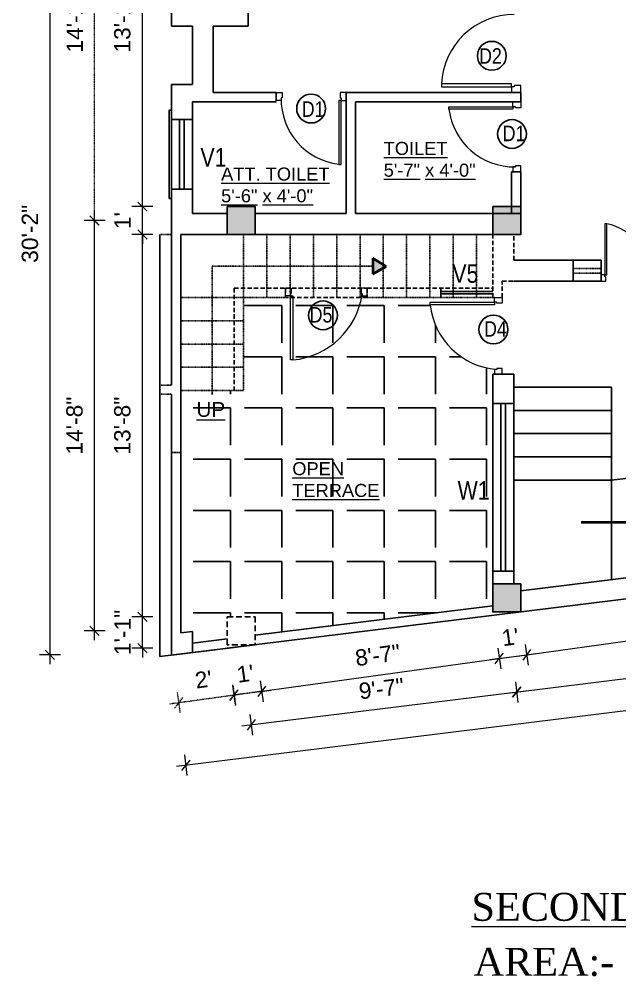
# Model space of a CAD drawing. Header units: inches. Extents: x 24614 to 27792, y -6849 to -4602.
# Drawn here: x 25953.7 to 26211.5, y -5361.7 to -4947.8 of the extents above; entities that cross this region are included whole.
import ezdxf

# ---------------------------------------------------------------- set-up
doc = ezdxf.new("R2010")
doc.units = ezdxf.units.IN
doc.header["$LTSCALE"] = 0.5
doc.header["$MEASUREMENT"] = 0
doc.header["$PDMODE"] = 66
doc.linetypes.add('DASH', pattern=[0.35, 0.25, -0.1])
doc.linetypes.add('HIDDEN', pattern=[0.375, 0.25, -0.125])
for name, color, linetype, lineweight in [('A_Title Text', 105, 'Continuous', 60), ('door', 202, 'Continuous', 5), ('TEXT', 220, 'Continuous', 9), ('Text 0.200', 122, 'Continuous', 20), ('Toilet', 7, 'Continuous', 25), ('wall', 20, 'Continuous', 40)]:
    doc.layers.add(name, color=color, linetype=linetype, lineweight=lineweight)
doc.styles.add('arial', font='arial.ttf')
doc.styles.add('ordinary', font='ARIALN.TTF')
doc.styles.get("Standard").update_dxf_attribs({"font": 'arial.ttf'})
doc.dimstyles.new('Sudeep', dxfattribs={"dimtxt": 6, "dimasz": 4, "dimexe": 4.5, "dimexo": 4.5, "dimgap": 5, "dimtad": 1, "dimdec": 0, "dimlunit": 4, "dimtxsty": 'arial', "dimblk": 'OBLIQUE', "dimcen": 250, "dimdle": 4, "dimclrd": 86, "dimclre": 5, "dimclrt": 1, "dimadec": 0, "dimazin": 0, "dimtfac": 1, "dimtdec": 0, "dimtix": 1, "dimtmove": 1, "dimatfit": 3, "dimldrblk": 'OBLIQUE', "dimfxl": 4.5, "dimfxlon": 1, "dimfrac": 2, "dimlwd": 15, "dimlwe": 13, "dimarcsym": 0})

# ---------------------------------------------------------------- blocks, each defined once
blk = doc.blocks.new('_Oblique')
at = {"color": 0, "linetype": 'ByBlock', "lineweight": -2}
blk.add_line((-0.5, -0.5), (0.5, 0.5), dxfattribs=at)
blk = doc.blocks.new('*D1332')
at = {"layer": 'A_Title Text', "color": 5, "lineweight": 13, "transparency": 16777216}
for p, q in [((26159.17, -5218.01), (26160.41, -5226.93)), ((26170.95, -5216.38), (26172.18, -5225.3))]:
    blk.add_line(p, q, dxfattribs=at)
at = {"layer": 'A_Title Text', "color": 86, "lineweight": 15, "transparency": 16777216}
for p, q in [((26159.79, -5222.47), (26155.83, -5223.02)), ((26159.79, -5222.47), (26171.57, -5220.84)), ((26171.57, -5220.84), (26175.53, -5220.3))]:
    blk.add_line(p, q, dxfattribs=at)
at = {"layer": 'Defpoints', "color": 0, "transparency": 16777216}
for p in [(26157.02, -5202.42), (26169.02, -5202.42), (26171.57, -5220.84)]:
    blk.add_point(p, dxfattribs=at)
at = {"layer": 'A_Title Text', "color": 86, "lineweight": 15, "transparency": 16777216, "xscale": 4, "yscale": 4, "zscale": 4}
for p, rotation in [((26171.57, -5220.84), 187.8616181891956), ((26159.79, -5222.47), 7.861618189195615)]:
    blk.add_blockref('_Oblique', p, dxfattribs=dict(at, rotation=rotation))
at = {"layer": 'A_Title Text', "color": 1, "transparency": 16777216, "insert": (26164.51, -5213.22), "char_height": 7, "attachment_point": 5, "rotation": 7.8616, "style": 'arial'}
blk.add_mtext("1'", dxfattribs=at)
blk = doc.blocks.new('*D1345')
at = {"layer": 'A_Title Text', "color": 86, "lineweight": 15, "transparency": 16777216}
for p, q in [((26006.56, -5204.51), (26006.56, -5200.51)), ((26006.56, -5217.99), (26006.56, -5204.51)), ((26006.56, -5217.99), (26006.56, -5221.99))]:
    blk.add_line(p, q, dxfattribs=at)
at = {"layer": 'A_Title Text', "color": 5, "lineweight": 13, "transparency": 16777216}
for p, q in [((26011.06, -5204.51), (26002.06, -5204.51)), ((26011.06, -5217.99), (26002.06, -5217.99))]:
    blk.add_line(p, q, dxfattribs=at)
at = {"layer": 'Defpoints', "color": 0, "transparency": 16777216}
for p in [(26006.56, -5204.51), (26043.02, -5204.51), (26043.02, -5217.99)]:
    blk.add_point(p, dxfattribs=at)
at = {"layer": 'A_Title Text', "color": 86, "lineweight": 15, "transparency": 16777216, "xscale": 4, "yscale": 4, "zscale": 4}
for p, rotation in [((26006.56, -5204.51), 270), ((26006.56, -5217.99), 90)]:
    blk.add_blockref('_Oblique', p, dxfattribs=dict(at, rotation=rotation))
at = {"layer": 'A_Title Text', "color": 1, "transparency": 16777216, "insert": (25998.04, -5211.25), "char_height": 7, "attachment_point": 5, "rotation": 90, "style": 'arial'}
blk.add_mtext('1\'-1"', dxfattribs=at)
blk = doc.blocks.new('*D1346')
at = {"layer": 'A_Title Text', "color": 86, "lineweight": 15, "transparency": 16777216}
blk.add_line((26006.56, -5208.51), (26006.56, -5036.34), dxfattribs=at)
at = {"layer": 'A_Title Text', "color": 5, "lineweight": 13, "transparency": 16777216}
for p, q in [((26011.06, -5040.34), (26002.06, -5040.34)), ((26011.06, -5204.51), (26002.06, -5204.51))]:
    blk.add_line(p, q, dxfattribs=at)
at = {"layer": 'Defpoints', "color": 0, "transparency": 16777216}
for p in [(26006.56, -5040.34), (26043.02, -5040.34), (26043.02, -5204.51)]:
    blk.add_point(p, dxfattribs=at)
at = {"layer": 'A_Title Text', "color": 86, "lineweight": 15, "transparency": 16777216, "xscale": 4, "yscale": 4, "zscale": 4}
for p, rotation in [((26006.56, -5040.34), 90), ((26006.56, -5204.51), 270)]:
    blk.add_blockref('_Oblique', p, dxfattribs=dict(at, rotation=rotation))
at = {"layer": 'A_Title Text', "color": 1, "transparency": 16777216, "insert": (25997.98, -5122.42), "char_height": 7, "attachment_point": 5, "rotation": 90, "style": 'arial'}
blk.add_mtext('13\'-8"', dxfattribs=at)
blk = doc.blocks.new('*D1347')
at = {"layer": 'A_Title Text', "color": 86, "lineweight": 15, "transparency": 16777216}
for p, q in [((26006.56, -5028.34), (26006.56, -5024.34)), ((26006.56, -5040.34), (26006.56, -5028.34)), ((26006.56, -5040.34), (26006.56, -5044.34))]:
    blk.add_line(p, q, dxfattribs=at)
at = {"layer": 'A_Title Text', "color": 5, "lineweight": 13, "transparency": 16777216}
for p, q in [((26011.06, -5028.34), (26002.06, -5028.34)), ((26011.06, -5040.34), (26002.06, -5040.34))]:
    blk.add_line(p, q, dxfattribs=at)
at = {"layer": 'Defpoints', "color": 0, "transparency": 16777216}
for p in [(26006.56, -5028.34), (26043.02, -5028.34), (26043.02, -5040.34)]:
    blk.add_point(p, dxfattribs=at)
at = {"layer": 'A_Title Text', "color": 86, "lineweight": 15, "transparency": 16777216, "xscale": 4, "yscale": 4, "zscale": 4}
for p, rotation in [((26006.56, -5028.34), 270), ((26006.56, -5040.34), 90)]:
    blk.add_blockref('_Oblique', p, dxfattribs=dict(at, rotation=rotation))
at = {"layer": 'A_Title Text', "color": 1, "transparency": 16777216, "insert": (25998.04, -5034.34), "char_height": 7, "attachment_point": 5, "rotation": 90, "style": 'arial'}
blk.add_mtext("1'", dxfattribs=at)
blk = doc.blocks.new('*D1348')
at = {"layer": 'A_Title Text', "color": 86, "lineweight": 15, "transparency": 16777216}
blk.add_line((26006.56, -5032.34), (26006.56, -4867.09), dxfattribs=at)
at = {"layer": 'A_Title Text', "color": 5, "lineweight": 13, "transparency": 16777216}
for p, q in [((26011.06, -4871.09), (26002.06, -4871.09)), ((26011.06, -5028.34), (26002.06, -5028.34))]:
    blk.add_line(p, q, dxfattribs=at)
at = {"layer": 'Defpoints', "color": 0, "transparency": 16777216}
for p in [(26006.56, -4871.09), (26043.02, -4871.09), (26043.02, -5028.34)]:
    blk.add_point(p, dxfattribs=at)
at = {"layer": 'A_Title Text', "color": 86, "lineweight": 15, "transparency": 16777216, "xscale": 4, "yscale": 4, "zscale": 4}
for p, rotation in [((26006.56, -4871.09), 90), ((26006.56, -5028.34), 270)]:
    blk.add_blockref('_Oblique', p, dxfattribs=dict(at, rotation=rotation))
at = {"layer": 'A_Title Text', "color": 1, "transparency": 16777216, "insert": (25997.98, -4949.71), "char_height": 7, "attachment_point": 5, "rotation": 90, "style": 'arial'}
blk.add_mtext('13\'-1"', dxfattribs=at)
blk = doc.blocks.new('*D1350')
at = {"layer": 'A_Title Text', "color": 86, "lineweight": 15, "transparency": 16777216}
blk.add_line((25986.02, -5214.51), (25986.02, -5030.34), dxfattribs=at)
at = {"layer": 'A_Title Text', "color": 5, "lineweight": 13, "transparency": 16777216}
for p, q in [((25990.52, -5034.34), (25981.52, -5034.34)), ((25990.52, -5210.51), (25981.52, -5210.51))]:
    blk.add_line(p, q, dxfattribs=at)
at = {"layer": 'Defpoints', "color": 0, "transparency": 16777216}
for p in [(25986.02, -5034.34), (26049.02, -5034.34), (26049.02, -5210.51)]:
    blk.add_point(p, dxfattribs=at)
at = {"layer": 'A_Title Text', "color": 86, "lineweight": 15, "transparency": 16777216, "xscale": 4, "yscale": 4, "zscale": 4}
for p, rotation in [((25986.02, -5034.34), 90), ((25986.02, -5210.51), 270)]:
    blk.add_blockref('_Oblique', p, dxfattribs=dict(at, rotation=rotation))
at = {"layer": 'A_Title Text', "color": 1, "transparency": 16777216, "insert": (25977.44, -5122.42), "char_height": 7, "attachment_point": 5, "rotation": 90, "style": 'arial'}
blk.add_mtext('14\'-8"', dxfattribs=at)
blk = doc.blocks.new('*D1351')
at = {"layer": 'A_Title Text', "color": 86, "linetype": 'DASH', "lineweight": 15, "ltscale": 0.1, "transparency": 16777216}
blk.add_line((25986.02, -5038.34), (25986.02, -4861.09), dxfattribs=at)
at = {"layer": 'A_Title Text', "color": 5, "linetype": 'DASH', "lineweight": 13, "ltscale": 0.1, "transparency": 16777216}
for p, q in [((25990.52, -4865.09), (25981.52, -4865.09)), ((25990.52, -5034.34), (25981.52, -5034.34))]:
    blk.add_line(p, q, dxfattribs=at)
at = {"layer": 'Defpoints', "color": 0, "linetype": 'DASH', "ltscale": 0.1, "transparency": 16777216}
for p in [(25986.02, -4865.09), (26049.02, -4865.09), (26049.02, -5034.34)]:
    blk.add_point(p, dxfattribs=at)
at = {"layer": 'A_Title Text', "color": 86, "linetype": 'DASH', "lineweight": 15, "ltscale": 0.1, "transparency": 16777216, "xscale": 4, "yscale": 4, "zscale": 4}
for p, rotation in [((25986.02, -4865.09), 90), ((25986.02, -5034.34), 270)]:
    blk.add_blockref('_Oblique', p, dxfattribs=dict(at, rotation=rotation))
at = {"layer": 'A_Title Text', "color": 1, "linetype": 'DASH', "ltscale": 0.1, "transparency": 16777216, "insert": (25977.5, -4949.71), "char_height": 7, "attachment_point": 5, "rotation": 90, "style": 'arial'}
blk.add_mtext('14\'-1"', dxfattribs=at)
blk = doc.blocks.new('*D1352')
at = {"layer": 'A_Title Text', "color": 86, "lineweight": 15, "transparency": 16777216}
blk.add_line((25966.87, -4855.09), (25966.87, -5224.92), dxfattribs=at)
at = {"layer": 'A_Title Text', "color": 5, "lineweight": 13, "transparency": 16777216}
for p, q in [((25971.37, -4859.09), (25962.37, -4859.09)), ((25971.37, -5220.92), (25962.37, -5220.92))]:
    blk.add_line(p, q, dxfattribs=at)
at = {"layer": 'Defpoints', "color": 0, "transparency": 16777216}
for p in [(26043.02, -4859.09), (25966.87, -5220.92), (26019.29, -5220.92)]:
    blk.add_point(p, dxfattribs=at)
at = {"layer": 'A_Title Text', "color": 86, "lineweight": 15, "transparency": 16777216, "xscale": 4, "yscale": 4, "zscale": 4}
for p, rotation in [((25966.87, -4859.09), 90), ((25966.87, -5220.92), 270)]:
    blk.add_blockref('_Oblique', p, dxfattribs=dict(at, rotation=rotation))
at = {"layer": 'A_Title Text', "color": 1, "transparency": 16777216, "insert": (25958.3, -5040), "char_height": 7, "attachment_point": 5, "rotation": 90, "style": 'arial'}
blk.add_mtext('30\'-2"', dxfattribs=at)
blk = doc.blocks.new('*D1353')
at = {"layer": 'A_Title Text', "color": 5, "lineweight": 13, "transparency": 16777216}
for p, q in [((26159.17, -5218.01), (26160.41, -5226.93)), ((26057.17, -5232.09), (26058.41, -5241.01))]:
    blk.add_line(p, q, dxfattribs=at)
at = {"layer": 'A_Title Text', "color": 86, "lineweight": 15, "transparency": 16777216}
blk.add_line((26053.83, -5237.1), (26163.75, -5221.92), dxfattribs=at)
at = {"layer": 'Defpoints', "color": 0, "transparency": 16777216}
for p in [(26157.02, -5202.42), (26055.02, -5216.51), (26159.79, -5222.47)]:
    blk.add_point(p, dxfattribs=at)
at = {"layer": 'A_Title Text', "color": 86, "lineweight": 15, "transparency": 16777216, "xscale": 4, "yscale": 4, "zscale": 4}
for p, rotation in [((26159.79, -5222.47), 7.861618189170187), ((26057.79, -5236.55), 187.8616181891702)]:
    blk.add_blockref('_Oblique', p, dxfattribs=dict(at, rotation=rotation))
at = {"layer": 'A_Title Text', "color": 1, "transparency": 16777216, "insert": (26107.62, -5221.02), "char_height": 7, "attachment_point": 5, "rotation": 7.8616, "style": 'arial'}
blk.add_mtext('8\'-7"', dxfattribs=at)
blk = doc.blocks.new('*D1354')
at = {"layer": 'A_Title Text', "color": 5, "lineweight": 13, "transparency": 16777216}
for p, q in [((26159.17, -5218.01), (26160.41, -5226.93)), ((26170.95, -5216.38), (26172.18, -5225.3))]:
    blk.add_line(p, q, dxfattribs=at)
at = {"layer": 'A_Title Text', "color": 86, "lineweight": 15, "transparency": 16777216}
for p, q in [((26159.79, -5222.47), (26155.83, -5223.02)), ((26159.79, -5222.47), (26171.57, -5220.84)), ((26171.57, -5220.84), (26175.53, -5220.3))]:
    blk.add_line(p, q, dxfattribs=at)
at = {"layer": 'Defpoints', "color": 0, "transparency": 16777216}
for p in [(26157.02, -5202.42), (26169.02, -5202.42), (26171.57, -5220.84)]:
    blk.add_point(p, dxfattribs=at)
at = {"layer": 'A_Title Text', "color": 86, "lineweight": 15, "transparency": 16777216, "xscale": 4, "yscale": 4, "zscale": 4}
for p, rotation in [((26171.57, -5220.84), 187.8616181891956), ((26159.79, -5222.47), 7.861618189195615)]:
    blk.add_blockref('_Oblique', p, dxfattribs=dict(at, rotation=rotation))
at = {"layer": 'A_Title Text', "color": 1, "transparency": 16777216, "insert": (26164.51, -5213.22), "char_height": 7, "attachment_point": 5, "rotation": 7.8616, "style": 'arial'}
blk.add_mtext("1'", dxfattribs=at)
blk = doc.blocks.new('*D1355')
at = {"layer": 'A_Title Text', "color": 5, "lineweight": 13, "transparency": 16777216}
for p, q in [((26281.93, -5201.06), (26283.16, -5209.98)), ((26170.95, -5216.38), (26172.18, -5225.3))]:
    blk.add_line(p, q, dxfattribs=at)
at = {"layer": 'A_Title Text', "color": 86, "lineweight": 15, "transparency": 16777216}
blk.add_line((26167.6, -5221.39), (26286.51, -5204.97), dxfattribs=at)
at = {"layer": 'Defpoints', "color": 0, "transparency": 16777216}
for p in [(26280.02, -5187.23), (26169.02, -5202.42), (26282.55, -5205.52)]:
    blk.add_point(p, dxfattribs=at)
at = {"layer": 'A_Title Text', "color": 86, "lineweight": 15, "transparency": 16777216, "xscale": 4, "yscale": 4, "zscale": 4}
for p, rotation in [((26282.55, -5205.52), 7.861618189195632), ((26171.57, -5220.84), 187.8616181891956)]:
    blk.add_blockref('_Oblique', p, dxfattribs=dict(at, rotation=rotation))
at = {"layer": 'A_Title Text', "color": 1, "transparency": 16777216, "insert": (26225.88, -5204.69), "char_height": 7, "attachment_point": 5, "rotation": 7.8616, "style": 'arial'}
blk.add_mtext('9\'-4"', dxfattribs=at)
blk = doc.blocks.new('*D1360')
at = {"layer": 'A_Title Text', "color": 5, "lineweight": 13, "transparency": 16777216}
for p, q in [((26166.72, -5232.39), (26167.83, -5241.32)), ((26052.72, -5246.47), (26053.83, -5255.41))]:
    blk.add_line(p, q, dxfattribs=at)
at = {"layer": 'A_Title Text', "color": 86, "lineweight": 15, "transparency": 16777216}
blk.add_line((26049.31, -5251.43), (26171.25, -5236.37), dxfattribs=at)
at = {"layer": 'Defpoints', "color": 0, "transparency": 16777216}
for p in [(26163.02, -5202.42), (26049.02, -5216.51), (26167.28, -5236.86)]:
    blk.add_point(p, dxfattribs=at)
at = {"layer": 'A_Title Text', "color": 86, "lineweight": 15, "transparency": 16777216, "xscale": 4, "yscale": 4, "zscale": 4}
for p, rotation in [((26167.28, -5236.86), 7.042870252564979), ((26053.28, -5250.94), 187.042870252565)]:
    blk.add_blockref('_Oblique', p, dxfattribs=dict(at, rotation=rotation))
at = {"layer": 'A_Title Text', "color": 1, "transparency": 16777216, "insert": (26109.22, -5235.39), "char_height": 7, "attachment_point": 5, "rotation": 7.0429, "style": 'arial'}
blk.add_mtext('9\'-7"', dxfattribs=at)
blk = doc.blocks.new('*D1361')
at = {"layer": 'A_Title Text', "color": 5, "lineweight": 13, "transparency": 16777216}
for p, q in [((26289.72, -5217.19), (26290.83, -5226.13)), ((26166.72, -5232.39), (26167.83, -5241.32))]:
    blk.add_line(p, q, dxfattribs=at)
at = {"layer": 'A_Title Text', "color": 86, "lineweight": 15, "transparency": 16777216}
blk.add_line((26163.31, -5237.35), (26294.25, -5221.17), dxfattribs=at)
at = {"layer": 'Defpoints', "color": 0, "transparency": 16777216}
for p in [(26286.02, -5187.23), (26163.02, -5202.42), (26290.28, -5221.66)]:
    blk.add_point(p, dxfattribs=at)
at = {"layer": 'A_Title Text', "color": 86, "lineweight": 15, "transparency": 16777216, "xscale": 4, "yscale": 4, "zscale": 4}
for p, rotation in [((26290.28, -5221.66), 7.042870252557994), ((26167.28, -5236.86), 187.042870252558)]:
    blk.add_blockref('_Oblique', p, dxfattribs=dict(at, rotation=rotation))
at = {"layer": 'A_Title Text', "color": 1, "transparency": 16777216, "insert": (26227.72, -5220.75), "char_height": 7, "attachment_point": 5, "rotation": 7.0429, "style": 'arial'}
blk.add_mtext('10\'-4"', dxfattribs=at)
blk = doc.blocks.new('*D1363')
at = {"layer": 'A_Title Text', "color": 5, "lineweight": 13, "transparency": 16777216}
for p, q in [((26431.47, -5213.51), (26432.57, -5222.45)), ((26024.6, -5263.82), (26025.7, -5272.75))]:
    blk.add_line(p, q, dxfattribs=at)
at = {"layer": 'A_Title Text', "color": 86, "lineweight": 15, "transparency": 16777216}
blk.add_line((26435.99, -5217.49), (26021.18, -5268.78), dxfattribs=at)
at = {"layer": 'Defpoints', "color": 0, "transparency": 16777216}
for p in [(26426.16, -5170.62), (26019.29, -5220.92), (26025.15, -5268.28)]:
    blk.add_point(p, dxfattribs=at)
at = {"layer": 'A_Title Text', "color": 86, "lineweight": 15, "transparency": 16777216, "xscale": 4, "yscale": 4, "zscale": 4}
for p, rotation in [((26432.02, -5217.98), 7.048072108460931), ((26025.15, -5268.28), 187.0480721084609)]:
    blk.add_blockref('_Oblique', p, dxfattribs=dict(at, rotation=rotation))
at = {"layer": 'A_Title Text', "color": 1, "transparency": 16777216, "insert": (26227.53, -5234.62), "char_height": 7, "attachment_point": 5, "rotation": 7.0481, "style": 'arial'}
blk.add_mtext('34\'-2"', dxfattribs=at)
blk = doc.blocks.new('*D1374')
at = {"layer": 'A_Title Text', "color": 5, "linetype": 'DASH', "lineweight": 13, "ltscale": 0.1, "transparency": 16777216}
for p, q in [((26045.2, -5233.75), (26046.43, -5242.66)), ((26021.52, -5237.02), (26022.75, -5245.93))]:
    blk.add_line(p, q, dxfattribs=at)
at = {"layer": 'A_Title Text', "color": 86, "linetype": 'DASH', "lineweight": 15, "ltscale": 0.1, "transparency": 16777216}
blk.add_line((26049.78, -5237.66), (26018.17, -5242.02), dxfattribs=at)
at = {"layer": 'Defpoints', "color": 0, "linetype": 'DASH', "ltscale": 0.1, "transparency": 16777216}
for p in [(26043.02, -5217.99), (26019.29, -5220.92), (26022.13, -5241.48)]:
    blk.add_point(p, dxfattribs=at)
at = {"layer": 'A_Title Text', "color": 86, "linetype": 'DASH', "lineweight": 15, "ltscale": 0.1, "transparency": 16777216, "xscale": 4, "yscale": 4, "zscale": 4}
for p, rotation in [((26022.13, -5241.48), 187.8616181891698), ((26045.81, -5238.21), 7.861618189169794)]:
    blk.add_blockref('_Oblique', p, dxfattribs=dict(at, rotation=rotation))
at = {"layer": 'A_Title Text', "color": 1, "linetype": 'DASH', "ltscale": 0.1, "transparency": 16777216, "insert": (26032.81, -5231.41), "char_height": 7, "attachment_point": 5, "rotation": 7.8616, "style": 'arial'}
blk.add_mtext("2'", dxfattribs=at)
blk = doc.blocks.new('*D1375')
at = {"layer": 'A_Title Text', "color": 5, "linetype": 'DASH', "lineweight": 13, "ltscale": 0.1, "transparency": 16777216}
for p, q in [((26045.4, -5233.72), (26046.63, -5242.64)), ((26057.17, -5232.09), (26058.41, -5241.01))]:
    blk.add_line(p, q, dxfattribs=at)
at = {"layer": 'A_Title Text', "color": 86, "linetype": 'DASH', "lineweight": 15, "ltscale": 0.1, "transparency": 16777216}
for p, q in [((26046.01, -5238.18), (26042.05, -5238.73)), ((26057.79, -5236.55), (26046.01, -5238.18)), ((26057.79, -5236.55), (26061.75, -5236.01))]:
    blk.add_line(p, q, dxfattribs=at)
at = {"layer": 'Defpoints', "color": 0, "linetype": 'DASH', "ltscale": 0.1, "transparency": 16777216}
for p in [(26043.02, -5216.51), (26055.02, -5216.51), (26046.01, -5238.18)]:
    blk.add_point(p, dxfattribs=at)
at = {"layer": 'A_Title Text', "color": 86, "linetype": 'DASH', "lineweight": 15, "ltscale": 0.1, "transparency": 16777216, "xscale": 4, "yscale": 4, "zscale": 4}
for p, rotation in [((26057.79, -5236.55), 187.8616181891698), ((26046.01, -5238.18), 7.861618189169831)]:
    blk.add_blockref('_Oblique', p, dxfattribs=dict(at, rotation=rotation))
at = {"layer": 'A_Title Text', "color": 1, "linetype": 'DASH', "ltscale": 0.1, "transparency": 16777216, "insert": (26050.74, -5228.93), "char_height": 7, "attachment_point": 5, "rotation": 7.8616, "style": 'arial'}
blk.add_mtext("1'", dxfattribs=at)

msp = doc.modelspace()

# ---------------------------------------------------------------- hatches: boundary and pattern name
at = {"layer": 'Toilet'}
for points in [[(26055.02, -5028.34), (26043.02, -5028.34), (26043.02, -5040.34), (26055.02, -5040.34)], [(26169.02, -5028.34), (26157.02, -5028.34), (26157.02, -5040.34), (26169.02, -5040.34)], [(26169.02, -5190.42), (26157.02, -5190.42), (26157.02, -5202.42), (26169.02, -5202.42)]]:
    msp.add_hatch(color=1, dxfattribs=at).paths.add_polyline_path(points)
h = msp.add_hatch(dxfattribs=at)
h.set_pattern_fill('ANGLE', color=256, scale=80, angle=-180, style=0)
h.set_pattern_definition([(180, (3648.373, -2980.837), (-7e-15, -22), [16, -6]), (270, (3648.373, -2980.837), (22, -8e-15), [16, -6])])
h.paths.add_polyline_path([(26050.02, -5107.34), (26023.02, -5107.34), (26023.02, -5211.39), (26028.02, -5210.77), (26028.02, -5215.81), (26043.02, -5213.96), (26043.02, -5204.51), (26055.02, -5204.51), (26055.02, -5212.48), (26157.02, -5199.87), (26157.02, -5190.42), (26157.02, -5100.33), (26157.69, -5100.33), (26157.69, -5098.15, -0.353987), (26130.2, -5070.46), (26130.2, -5069.42), (26157.69, -5069.42), (26157.69, -5067.34), (26050.02, -5067.34)])
h.paths.add_polyline_path([(26069.15, -5155.06), (26109.59, -5155.06), (26109.59, -5134.06), (26069.15, -5134.06)], flags=24)
h.paths.add_polyline_path([(26028.55, -5120.93), (26044.12, -5120.93), (26044.12, -5107.79), (26028.55, -5107.79)], flags=24)
h.paths.add_polyline_path([(26139.81, -5158.59), (26157.55, -5158.59), (26157.55, -5141.93), (26139.81, -5141.93)], flags=24)
at = {"layer": 'wall', "ltscale": 5}
h = msp.add_hatch(color=2, dxfattribs=at)
h.dxf.hatch_style = 1
h.paths.add_polyline_path([(26111.27, -5054.02), (26105.52, -5050.45), (26105.52, -5057.23)])

# ---------------------------------------------------------------- linework, layer by layer
at = {"layer": 'door', "ltscale": 0.5}
for p, q in [((26165.02, -4976.84), (26165.02, -4979.34)), ((26165.02, -4976.84), (26165.02, -4979.34)), ((26091.94, -4982.67), (26094.02, -4982.67)), ((26091.94, -4982.67), (26094.02, -4982.67)), ((26165.69, -4985.43), (26165.69, -4983.35)), ((26165.69, -4985.43), (26165.69, -4983.35)), ((26205.17, -5057.67), (26203.51, -5057.67)), ((26205.17, -5057.67), (26203.51, -5057.67)), ((26070.1, -5066.67), (26068.02, -5066.67)), ((26070.1, -5066.67), (26068.02, -5066.67)), ((26157.69, -5069.42), (26157.69, -5067.34)), ((26157.69, -5069.42), (26157.69, -5067.34))]:
    msp.add_line(p, q, dxfattribs=at)
for points in [[(26135.02, -4976.84), (26165.02, -4976.84), (26165.02, -4975.59), (26135.02, -4975.59)], [(26135.02, -4976.84), (26165.02, -4976.84), (26165.02, -4975.59), (26135.02, -4975.59)], [(26066.12, -4982.67), (26064.03, -4982.67), (26064.03, -4979.34), (26066.53, -4979.34), (26066.53, -4981.63), (26066.12, -4981.63)], [(26066.12, -4982.67), (26064.03, -4982.67), (26064.03, -4979.34), (26066.53, -4979.34), (26066.53, -4981.63), (26066.12, -4981.63)], [(26091.94, -5010.16), (26091.94, -4982.67), (26090.9, -4982.67), (26090.9, -5010.16)], [(26091.94, -5010.16), (26091.94, -4982.67), (26090.9, -4982.67), (26090.9, -5010.16)], [(26138.2, -4985.43), (26165.69, -4985.43), (26165.69, -4986.47), (26138.2, -4986.47)], [(26138.2, -4985.43), (26165.69, -4985.43), (26165.69, -4986.47), (26138.2, -4986.47)], [(26165.69, -5011.26), (26165.69, -5013.34), (26169.02, -5013.34), (26169.02, -5010.84), (26166.73, -5010.84), (26166.73, -5011.26)], [(26165.69, -5011.26), (26165.69, -5013.34), (26169.02, -5013.34), (26169.02, -5010.84), (26166.73, -5010.84), (26166.73, -5011.26)], [(26205.14, -5035.66), (26205.17, -5057.67), (26206.01, -5057.67), (26205.97, -5035.66)], [(26205.14, -5035.66), (26205.17, -5057.67), (26206.01, -5057.67), (26205.97, -5035.66)], [(26100.94, -5066.67), (26103.02, -5066.67), (26103.02, -5063.34), (26100.52, -5063.34), (26100.52, -5065.63), (26100.94, -5065.63)], [(26100.94, -5066.67), (26103.02, -5066.67), (26103.02, -5063.34), (26100.52, -5063.34), (26100.52, -5065.63), (26100.94, -5065.63)], [(26070.1, -5094.16), (26070.1, -5066.67), (26071.15, -5066.67), (26071.15, -5094.16)], [(26070.1, -5094.16), (26070.1, -5066.67), (26071.15, -5066.67), (26071.15, -5094.16)], [(26130.2, -5069.42), (26157.69, -5069.42), (26157.69, -5070.46), (26130.2, -5070.46)], [(26130.2, -5069.42), (26157.69, -5069.42), (26157.69, -5070.46), (26130.2, -5070.46)], [(26157.69, -5098.24), (26157.69, -5100.33), (26161.02, -5100.33), (26161.02, -5097.83), (26158.73, -5097.83), (26158.73, -5098.24)], [(26157.69, -5098.24), (26157.69, -5100.33), (26161.02, -5100.33), (26161.02, -5097.83), (26158.73, -5097.83), (26158.73, -5098.24)]]:
    msp.add_lwpolyline(points, close=True, dxfattribs=at)
for points in [[(26165.02, -4979.34), (26169.02, -4979.34), (26169.02, -4976.34), (26166.27, -4976.34), (26166.27, -4976.84), (26165.02, -4976.84)], [(26165.02, -4979.34), (26169.02, -4979.34), (26169.02, -4976.34), (26166.27, -4976.34), (26166.27, -4976.84), (26165.02, -4976.84)], [(26094.02, -4982.67), (26094.02, -4979.34), (26091.52, -4979.34), (26091.52, -4981.63), (26091.94, -4981.63), (26091.94, -4982.67)], [(26094.02, -4982.67), (26094.02, -4979.34), (26091.52, -4979.34), (26091.52, -4981.63), (26091.94, -4981.63), (26091.94, -4982.67)], [(26165.69, -4983.35), (26169.02, -4983.35), (26169.02, -4985.85), (26166.73, -4985.85), (26166.73, -4985.43), (26165.69, -4985.43)], [(26165.69, -4983.35), (26169.02, -4983.35), (26169.02, -4985.85), (26166.73, -4985.85), (26166.73, -4985.43), (26165.69, -4985.43)], [(26203.51, -5057.67), (26203.51, -5060.34), (26205.51, -5060.34), (26205.51, -5058.5), (26205.18, -5058.5), (26205.17, -5057.67)], [(26203.51, -5057.67), (26203.51, -5060.34), (26205.51, -5060.34), (26205.51, -5058.5), (26205.18, -5058.5), (26205.17, -5057.67)], [(26068.02, -5066.67), (26068.02, -5063.34), (26070.52, -5063.34), (26070.52, -5065.63), (26070.1, -5065.63), (26070.1, -5066.67)], [(26068.02, -5066.67), (26068.02, -5063.34), (26070.52, -5063.34), (26070.52, -5065.63), (26070.1, -5065.63), (26070.1, -5066.67)], [(26157.69, -5067.34), (26161.02, -5067.34), (26161.02, -5069.84), (26158.73, -5069.84), (26158.73, -5069.42), (26157.69, -5069.42)], [(26157.69, -5067.34), (26161.02, -5067.34), (26161.02, -5069.84), (26158.73, -5069.84), (26158.73, -5069.42), (26157.69, -5069.42)]]:
    msp.add_lwpolyline(points, dxfattribs=at)
for centre, radius, start, end in [((26166.12, -4976.97), 31.13, 89.7166, 177.4662), ((26166.12, -4976.97), 31.13, 89.7166, 177.4662), ((26094.4, -4982.09), 28.28, 179.0596, 262.8964), ((26094.4, -4982.09), 28.28, 179.0596, 262.8964), ((26166.27, -4982.98), 28.28, 187.1036, 270.9404), ((26166.27, -4982.98), 28.28, 187.1036, 270.9404), ((26201.09, -5058.57), 23.43, 358.9456, 77.9801), ((26201.09, -5058.57), 23.43, 358.9456, 77.9801), ((26068.22, -5061.28), 33.01, 275.0857, 352.4322), ((26068.22, -5061.28), 33.01, 275.0857, 352.4322), ((26161.05, -5067.32), 31.01, 185.8088, 265.7143), ((26161.05, -5067.32), 31.01, 185.8088, 265.7143)]:
    msp.add_arc(centre, radius, start, end, dxfattribs=at)
at = {"layer": 'Toilet'}
for p, q in [((26019.02, -4950.84), (26019.02, -4886.09)), ((26052.02, -4895.09), (26052.02, -4950.84)), ((26019.02, -4950.84), (26028.02, -4950.84)), ((26028.02, -4950.84), (26028.02, -4975.84)), ((26037.02, -4950.84), (26037.02, -4979.34)), ((26037.02, -4950.84), (26052.02, -4950.84)), ((26019.02, -4975.84), (26028.02, -4975.84)), ((26019.02, -4975.84), (26019.02, -5091.34)), ((26037.02, -4979.34), (26064.03, -4979.34)), ((26094.02, -4979.34), (26094.02, -5031.34)), ((26094.02, -4979.34), (26169.02, -4979.34)), ((26169.02, -4979.34), (26169.02, -4983.34)), ((26028.02, -4983.34), (26028.02, -5031.34)), ((26028.02, -4983.34), (26064.03, -4983.34)), ((26098.02, -4983.34), (26098.02, -5031.34)), ((26098.02, -4983.34), (26165.02, -4983.34)), ((26129.02, -4983.35), (26129.02, -4983.34)), ((26165.02, -4983.34), (26169.02, -4983.34)), ((26169.02, -4983.35), (26169.02, -4983.35)), ((26165.02, -5013.34), (26169.02, -5013.34)), ((26165.02, -5013.34), (26165.02, -5031.34)), ((26169.02, -5013.34), (26169.02, -5031.34)), ((26028.02, -5031.34), (26043.02, -5031.34)), ((26055.02, -5031.34), (26094.02, -5031.34)), ((26098.02, -5031.34), (26157.02, -5031.34)), ((26169.02, -5031.34), (26157.02, -5031.34)), ((26014.02, -5040.34), (26014.02, -5221.57)), ((26023.02, -5040.34), (26157.02, -5040.34)), ((26023.02, -5040.34), (26023.02, -5211.39)), ((26166.02, -5051.34), (26203.51, -5051.34)), ((26191.51, -5051.34), (26191.51, -5060.34)), ((26203.51, -5051.34), (26203.51, -5060.34)), ((26166.02, -5060.34), (26203.51, -5060.34)), ((26019.02, -5091.34), (26019.02, -5104.95)), ((26157.02, -5100.33), (26157.02, -5190.42)), ((26166.02, -5100.33), (26157.02, -5100.33)), ((26166.02, -5100.33), (26166.02, -5190.42)), ((26208.02, -5105.85), (26166.02, -5105.85)), ((26208.02, -5105.85), (26208.02, -5188.16)), ((26019.02, -5108.95), (26019.02, -5220.95)), ((26208.02, -5115.85), (26166.02, -5115.85)), ((26208.02, -5125.85), (26166.02, -5125.85)), ((26208.02, -5135.85), (26166.02, -5135.85)), ((26208.02, -5145.85), (26238.02, -5142.14)), ((26208.02, -5145.85), (26166.02, -5145.85)), ((26208.02, -5188.16), (26208.02, -5145.85)), ((26043.02, -5217.99), (26426.47, -5170.62)), ((26169.02, -5193.35), (26280.02, -5179.64)), ((26055.02, -5212.48), (26157.02, -5199.87)), ((26023.02, -5211.39), (26028.02, -5210.77)), ((26028.02, -5210.77), (26028.02, -5219.84)), ((26028.02, -5215.81), (26043.02, -5213.96)), ((26055.02, -5216.51), (26014.02, -5221.57)), ((26019.02, -5220.95), (26045.82, -5217.64))]:
    msp.add_line(p, q, dxfattribs=at)
at = {"layer": 'Toilet', "color": 1, "linetype": 'DASH', "ltscale": 0.1}
for p, q in [((26064.03, -4979.34), (26064.03, -4983.34)), ((26014.02, -5040.34), (26019.02, -5040.34)), ((26050.02, -5067.34), (26050.02, -5040.34)), ((26060.02, -5067.34), (26060.02, -5040.34)), ((26070.02, -5067.34), (26070.02, -5040.34)), ((26080.02, -5067.34), (26080.02, -5040.34)), ((26090.02, -5067.34), (26090.02, -5040.34)), ((26100.02, -5067.34), (26100.02, -5040.34)), ((26110.02, -5067.34), (26110.02, -5040.34)), ((26120.02, -5067.34), (26120.02, -5040.34)), ((26130.02, -5067.34), (26130.02, -5040.34)), ((26140.02, -5067.34), (26140.02, -5040.34)), ((26150.02, -5067.34), (26150.02, -5040.34)), ((26036.52, -5109.13), (26036.52, -5053.84)), ((26036.52, -5053.84), (26105.52, -5053.84)), ((26191.51, -5054.84), (26203.51, -5054.84)), ((26191.51, -5056.84), (26203.51, -5056.84)), ((26023.02, -5067.34), (26050.02, -5067.34)), ((26050.02, -5067.34), (26050.02, -5107.34)), ((26050.02, -5067.34), (26068.02, -5067.34)), ((26103.02, -5067.34), (26157.69, -5067.34)), ((26023.02, -5077.34), (26050.02, -5077.34)), ((26023.02, -5087.34), (26050.02, -5087.34)), ((26023.02, -5097.34), (26050.02, -5097.34)), ((26014.02, -5104.95), (26019.02, -5104.95)), ((26014.02, -5108.95), (26019.02, -5108.95)), ((26023.02, -5107.34), (26050.02, -5107.34)), ((26019.02, -5133.95), (26023.02, -5133.95))]:
    msp.add_line(p, q, dxfattribs=at)
at = {"layer": 'Toilet', "color": 3}
for p, q in [((26018.02, -4986.84), (26018.02, -5024.84)), ((26018.02, -4986.84), (26019.02, -4986.84)), ((26028.02, -4990.84), (26019.02, -4990.84)), ((26019.02, -5020.84), (26019.02, -4990.84)), ((26022.52, -5020.84), (26022.52, -4990.84)), ((26024.52, -5020.84), (26024.52, -4990.84)), ((26028.02, -4990.84), (26028.02, -5020.84)), ((26028.02, -5020.84), (26019.02, -5020.84)), ((26018.02, -5024.84), (26019.02, -5024.84)), ((26134.69, -5067.34), (26134.69, -5063.34)), ((26134.69, -5064.84), (26157.02, -5064.84)), ((26134.69, -5065.84), (26157.02, -5065.84)), ((26157.02, -5112.9), (26166.02, -5112.9)), ((26157.02, -5112.9), (26157.02, -5184.9)), ((26160.52, -5184.9), (26160.52, -5112.9)), ((26162.52, -5184.9), (26162.52, -5112.9)), ((26166.02, -5112.9), (26166.02, -5184.9)), ((26157.02, -5184.9), (26166.02, -5184.9))]:
    msp.add_line(p, q, dxfattribs=at)
at = {"layer": 'Toilet', "linetype": 'HIDDEN', "ltscale": 15}
for p, q in [((26157.02, -5067.34), (26157.02, -5040.34)), ((26166.02, -5051.34), (26166.02, -5040.34)), ((26161.02, -5067.34), (26161.02, -5060.34)), ((26161.02, -5060.34), (26166.02, -5060.34)), ((26046.02, -5063.34), (26046.02, -5107.34)), ((26046.02, -5063.34), (26068.02, -5063.34)), ((26068.02, -5063.34), (26068.02, -5067.34)), ((26068.02, -5063.34), (26103.02, -5063.34)), ((26103.02, -5063.34), (26103.02, -5067.34)), ((26103.02, -5063.34), (26157.02, -5063.34)), ((26103.02, -5067.34), (26068.02, -5067.34))]:
    msp.add_line(p, q, dxfattribs=at)
at = {"layer": 'Toilet'}
for points in [[(26043.02, -5028.34), (26055.02, -5028.34), (26055.02, -5040.34), (26043.02, -5040.34)], [(26157.02, -5028.34), (26169.02, -5028.34), (26169.02, -5040.34), (26157.02, -5040.34)], [(26157.02, -5190.42), (26169.02, -5190.42), (26169.02, -5202.42), (26157.02, -5202.42)]]:
    msp.add_lwpolyline(points, close=True, dxfattribs=at)
at = {"layer": 'Toilet', "linetype": 'HIDDEN', "ltscale": 20}
msp.add_lwpolyline([(26043.02, -5204.51), (26055.02, -5204.51), (26055.02, -5216.51), (26043.02, -5216.51)], close=True, dxfattribs=at)
at = {"layer": 'Toilet'}
for centre in [(26156.6, -4963.53), (26079.02, -4986.21), (26165.29, -4997.12), (26084.13, -5075.02), (26157.29, -5081.1)]:
    msp.add_circle(centre, 6.19, dxfattribs=at)
at = {"layer": 'wall', "color": 1, "ltscale": 5}
for p, q in [((26111.27, -5054.02), (26105.52, -5050.45)), ((26105.52, -5050.45), (26105.52, -5057.23)), ((26105.52, -5057.23), (26111.27, -5054.02)), ((26259.02, -5163.98), (26194.97, -5163.98))]:
    msp.add_line(p, q, dxfattribs=at)

# ---------------------------------------------------------------- texts
at = {"layer": 'door', "ltscale": 0.5, "insert": (26160.9, -4966.93), "char_height": 6.664, "width": 3.6268, "attachment_point": 9, "style": 'ordinary'}
msp.add_mtext('D2', dxfattribs=at)
at = {"layer": 'door', "ltscale": 0.5, "style": 'ordinary'}
for s, insert, char_height, width, attachment_point, rotation in [('D1', (26075.02, -4989.77), 6.664, 3.6268, 7, 0), ('D1', (26161.28, -4993.55), 6.664, 3.6268, 1, 360), ('V1', (26031.48, -5011.15), 8, 4.3538, 7, 0), ('V5', (26139.65, -5061.16), 8, 4.3538, 7, 0), ('D5', (26088.14, -5071.46), 6.664, 3.6268, 3, 0), ('D4', (26153.28, -5077.54), 6.664, 3.6268, 1, 360), ('W1', (26141.93, -5154.23), 8, 4.3538, 7, 0)]:
    msp.add_mtext(s, dxfattribs=dict(at, insert=insert, char_height=char_height, width=width, attachment_point=attachment_point, rotation=rotation))
at = {"layer": 'TEXT'}
for s, insert, char_height, width, attachment_point in [('{\\fArial TUR|b0|i0|c162|p34;\\LTOILET\\P\\fArial TUR|b0|i0|c0|p34;5\\fArial TUR|b0|i0|c162|p34;\'-\\fArial TUR|b0|i0|c0|p34;7\\fArial TUR|b0|i0|c162|p34;" x \\fArial TUR|b0|i0|c0|p34;4\\fArial TUR|b0|i0|c162|p34;\'-0"}', (26110.18, -5015.56), 5.60913, 62.1621, 7), ('{\\LATT. \\fArial TUR|b0|i0|c162|p34;TOILET\\P\\fArial TUR|b0|i0|c0|p34;5\\fArial TUR|b0|i0|c162|p34;\'\\fArial TUR|b0|i0|c0|p34;-6\\fArial TUR|b0|i0|c162|p34;" x \\fArial TUR|b0|i0|c0|p34;4\\fArial TUR|b0|i0|c162|p34;\'-0"}', (26040.37, -5026.56), 5.60913, 62.1621, 7), ('{\\LUP }', (26042.14, -5118.73), 6.378, 70.6779, 9), ('{\\LOPEN\\PTERRACE}', (26070.93, -5153.12), 5.609, 62.1621, 7)]:
    msp.add_mtext(s, dxfattribs=dict(at, insert=insert, char_height=char_height, width=width, attachment_point=attachment_point))
at = {"layer": 'Text 0.200', "ltscale": 10, "char_height": 12, "attachment_point": 2}
for s, insert, width in [('{\\fTimes New Roman|b0|i0|c0|p18;\\L\\PSECOND FLOOR PLAN}', (26242.05, -5303.11), 191.0164), ('\\pi-60,l72;{\\fTimes New Roman|b0|i0|c0|p18;AREA:-^I  852.33 SQ. FT.}', (26235.94, -5346.74), 219.164)]:
    msp.add_mtext(s, dxfattribs=dict(at, insert=insert, width=width))

# ---------------------------------------------------------------- dimensions: what is measured, and where the dimension line sits
at = {"layer": 'A_Title Text'}
for base, p1, p2, angle, picture, middle in [((25966.87, -5220.92), (26043.02, -4859.09), (26019.29, -5220.92), 90, '*D1352', (25958.3, -5040)), ((26006.56, -4871.09), (26043.02, -5028.34), (26043.02, -4871.09), 90, '*D1348', (25997.98, -4949.71)), ((26006.56, -5028.34), (26043.02, -5040.34), (26043.02, -5028.34), 90, '*D1347', (25998.04, -5034.34)), ((25986.02, -5034.34), (26049.02, -5210.51), (26049.02, -5034.34), 90, '*D1350', (25977.44, -5122.42)), ((26006.56, -5040.34), (26043.02, -5204.51), (26043.02, -5040.34), 90, '*D1346', (25997.98, -5122.42)), ((26290.28, -5221.66), (26163.02, -5202.42), (26286.02, -5187.23), 187.0429, '*D1361', (26227.72, -5220.75)), ((26282.55, -5205.52), (26169.02, -5202.42), (26280.02, -5187.23), 187.8616, '*D1355', (26225.88, -5204.69)), ((26006.56, -5204.51), (26043.02, -5217.99), (26043.02, -5204.51), 90, '*D1345', (25998.04, -5211.25)), ((26171.57, -5220.84), (26157.02, -5202.42), (26169.02, -5202.42), 187.8616, '*D1332', (26164.51, -5213.22)), ((26171.57, -5220.84), (26157.02, -5202.42), (26169.02, -5202.42), 187.8616, '*D1354', (26164.51, -5213.22))]:
    dim = msp.add_linear_dim(base=base, p1=p1, p2=p2, angle=angle, dimstyle='Sudeep', override={"dimtxt": 7}, dxfattribs=at)
    dim.commit()
    dim.dimension.update_dxf_attribs({"geometry": picture, "text_midpoint": middle})
at = {"layer": 'A_Title Text', "color": 1, "linetype": 'DASH', "ltscale": 0.1}
for base, p1, p2, angle, picture, middle in [((25986.02, -4865.09), (26049.02, -5034.34), (26049.02, -4865.09), 90, '*D1351', (25977.5, -4949.71)), ((26022.13, -5241.48), (26043.02, -5217.99), (26019.29, -5220.92), 187.8616, '*D1374', (26032.81, -5231.41)), ((26046.01, -5238.18), (26055.02, -5216.51), (26043.02, -5216.51), 187.8616, '*D1375', (26050.74, -5228.93))]:
    dim = msp.add_linear_dim(base=base, p1=p1, p2=p2, angle=angle, dimstyle='Sudeep', override={"dimtxt": 7}, dxfattribs=at)
    dim.commit()
    dim.dimension.update_dxf_attribs({"geometry": picture, "text_midpoint": middle})
at = {"layer": 'A_Title Text'}
for p1, p2, distance, picture, middle in [((26426.16, -5170.62), (26019.29, -5220.92), 47.73, '*D1363', (26227.53, -5234.62)), ((26049.02, -5216.51), (26163.02, -5202.42), -34.7, '*D1360', (26109.22, -5235.39)), ((26055.02, -5216.51), (26157.02, -5202.42), -20.24, '*D1353', (26107.62, -5221.02))]:
    dim = msp.add_aligned_dim(p1=p1, p2=p2, distance=distance, dimstyle='Sudeep', override={"dimtxt": 7}, dxfattribs=at)
    dim.commit()
    dim.dimension.update_dxf_attribs({"geometry": picture, "text_midpoint": middle})

doc.saveas('drawing.dxf')
